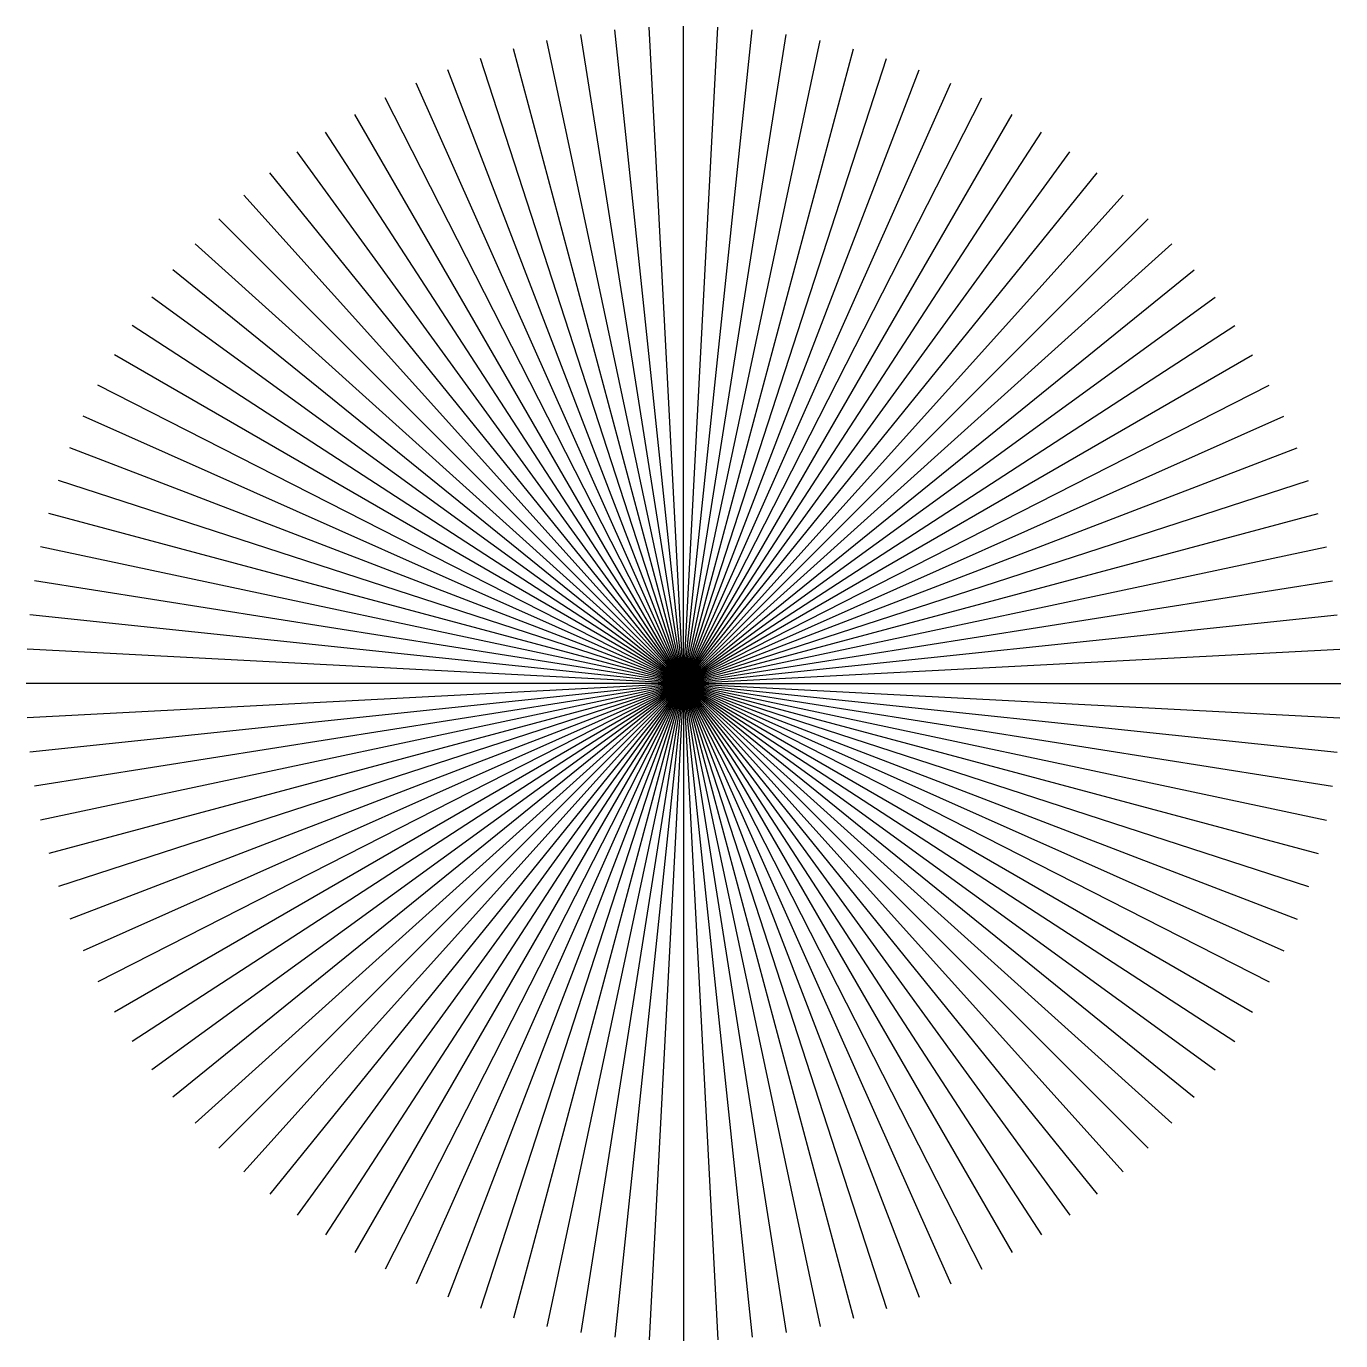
# Model space of a CAD drawing. Extents: x -100 to 100, y -100 to 100.
import ezdxf

# ---------------------------------------------------------------- set-up
doc = ezdxf.new("R2010")
doc.units = 0

msp = doc.modelspace()

# ---------------------------------------------------------------- linework, layer by layer
at = {"layer": 'SAMPLE'}
for q in [(0, 100), (-15.643447, 98.768834), (-10.452846, 99.45219), (-5.233596, 99.862953), (5.233596, 99.862953), (10.452846, 99.45219), (15.643447, 98.768834), (-25.881905, 96.592583), (-20.791169, 97.81476), (20.791169, 97.81476), (25.881905, 96.592583), (-30.901699, 95.105652), (30.901699, 95.105652), (-35.836795, 93.358043), (35.836795, 93.358043), (-40.673664, 91.354546), (40.673664, 91.354546), (-45.39905, 89.100652), (45.39905, 89.100652), (-50, 86.60254), (50, 86.60254), (-54.463904, 83.867057), (54.463904, 83.867057), (-58.778525, 80.901699), (58.778525, 80.901699), (-62.932039, 77.714596), (62.932039, 77.714596), (-66.913061, 74.314483), (66.913061, 74.314483), (-70.710678, 70.710678), (70.710678, 70.710678), (-74.314483, 66.913061), (74.314483, 66.913061), (-77.714596, 62.932039), (77.714596, 62.932039), (-80.901699, 58.778525), (80.901699, 58.778525), (-83.867057, 54.463904), (83.867057, 54.463904), (-86.60254, 50), (86.60254, 50), (-89.100652, 45.39905), (89.100652, 45.39905), (-91.354546, 40.673664), (91.354546, 40.673664), (-93.358043, 35.836795), (93.358043, 35.836795), (-95.105652, 30.901699), (95.105652, 30.901699), (-96.592583, 25.881905), (96.592583, 25.881905), (-97.81476, 20.791169), (97.81476, 20.791169), (-98.768834, 15.643447), (98.768834, 15.643447), (-99.45219, 10.452846), (99.45219, 10.452846), (-99.862953, 5.233596), (99.862953, 5.233596), (-100, 0), (-99.862953, -5.233596), (-99.45219, -10.452846), (-98.768834, -15.643447), (-97.81476, -20.791169), (-96.592583, -25.881905), (-95.105652, -30.901699), (-93.358043, -35.836795), (-91.354546, -40.673664), (-89.100652, -45.39905), (-86.60254, -50), (-83.867057, -54.463904), (-80.901699, -58.778525), (-77.714596, -62.932039), (-74.314483, -66.913061), (-70.710678, -70.710678), (-66.913061, -74.314483), (-62.932039, -77.714596), (-58.778525, -80.901699), (-54.463904, -83.867057), (-50, -86.60254), (-45.39905, -89.100652), (-40.673664, -91.354546), (-35.836795, -93.358043), (-30.901699, -95.105652), (-25.881905, -96.592583), (-20.791169, -97.81476), (-15.643447, -98.768834), (-10.452846, -99.45219), (-5.233596, -99.862953), (100, 0), (0, -100), (5.233596, -99.862953), (10.452846, -99.45219), (15.643447, -98.768834), (20.791169, -97.81476), (25.881905, -96.592583), (30.901699, -95.105652), (35.836795, -93.358043), (40.673664, -91.354546), (45.39905, -89.100652), (50, -86.60254), (54.463904, -83.867057), (58.778525, -80.901699), (62.932039, -77.714596), (66.913061, -74.314483), (70.710678, -70.710678), (74.314483, -66.913061), (77.714596, -62.932039), (80.901699, -58.778525), (83.867057, -54.463904), (86.60254, -50), (89.100652, -45.39905), (91.354546, -40.673664), (93.358043, -35.836795), (95.105652, -30.901699), (96.592583, -25.881905), (97.81476, -20.791169), (98.768834, -15.643447), (99.45219, -10.452846), (99.862953, -5.233596)]:
    msp.add_line((0, 0), q, dxfattribs=at)

doc.saveas('drawing.dxf')
